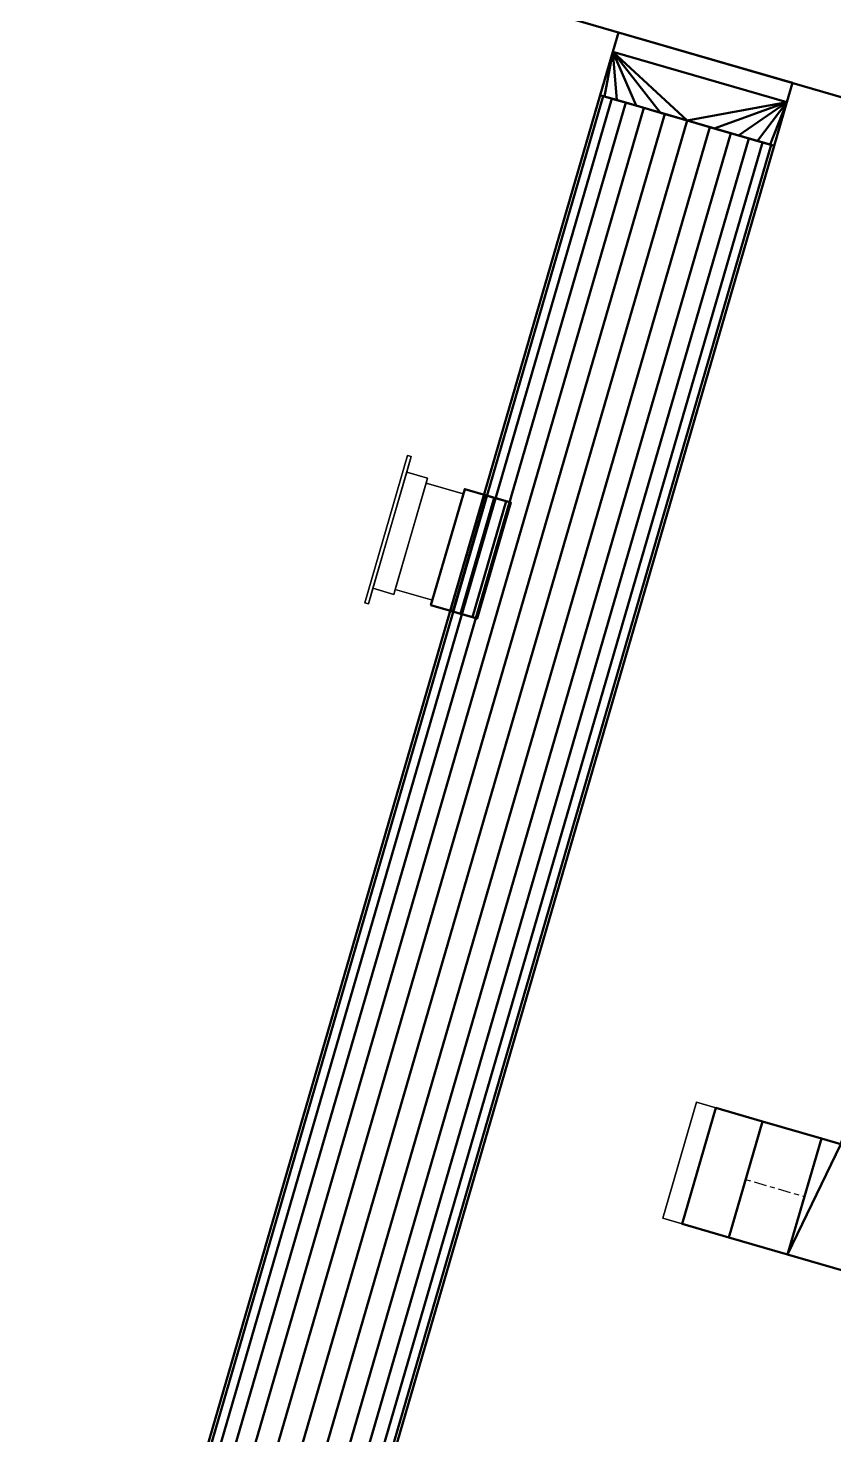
# Model space of a CAD drawing. Header units: inches. Extents: x -1654 to 1344, y -1538 to 36.
# Drawn here: x -111.4 to -71.4, y -802.2 to -732.3 of the extents above; entities that cross this region are included whole.
import ezdxf

# ---------------------------------------------------------------- set-up
doc = ezdxf.new("R2010")
doc.units = ezdxf.units.IN
doc.header["$MEASUREMENT"] = 0
doc.linetypes.add('Center', pattern=[1.25, 0.25, -0.1875, 0.625, -0.1875])
for name, color, linetype, lineweight in [('M-EQPT', 2, 'Continuous', 50), ('M-HVAC-CDFF', 3, 'Continuous', 30), ('M-HVAC-CDFF-RA', 3, 'Continuous', 30), ('M-HVAC-CDFF-SA', 3, 'Continuous', 30), ('M-HVAC-DUCT', 1, 'Center', 30), ('M-HVAC-DUCT-RA', 1, 'Continuous', 50), ('M-HVAC-DUCT-SA', 1, 'Continuous', 50)]:
    doc.layers.add(name, color=color, linetype=linetype, lineweight=lineweight)

# ---------------------------------------------------------------- blocks, each defined once
blk = doc.blocks.new('Rectangular Elbow - Mitered - Standard-853569-_3D_')
at = {"layer": 'M-HVAC-DUCT', "color": 8, "linetype": 'Continuous', "lineweight": 50}
mesh = blk.add_polyface(dxfattribs=at)
corners = [(-4, -3, -2), (-4, 3, -2), (-3, 3, -2), (-3, 4, -2), (3, 4, -2), (3, -3, -2)]
mesh.append_faces([[corners[k] for k in face] for face in [(4, 5, 2, 3)]], dxfattribs={"vtx1": -1, "color": 8})
mesh.append_faces([[corners[k] for k in face] for face in [(0, 1, 2, 5)]], dxfattribs={"vtx2": -1, "color": 8})
mesh = blk.add_polyface(dxfattribs=at)
corners = [(-4, 3, 2), (-4, -3, 2), (3, -3, 2), (3, 4, 2), (-3, 4, 2), (-3, 3, 2)]
mesh.append_faces([[corners[k] for k in face] for face in [(5, 3, 4)]], dxfattribs={"vtx0": -1, "color": 8})
mesh.append_faces([[corners[k] for k in face] for face in [(2, 3, 5, 1)]], dxfattribs={"vtx1": -1, "vtx2": -1, "color": 8})
mesh.append_faces([[corners[k] for k in face] for face in [(5, 0, 1)]], dxfattribs={"vtx2": -1, "color": 8})
mesh = blk.add_polyface(dxfattribs=at)
corners = [(-3, 4, 2), (3, 4, 2), (3, 4, -2), (-3, 4, -2)]
mesh.append_faces([[corners[k] for k in face] for face in [(2, 3, 0, 1)]], dxfattribs={"color": 8})
mesh = blk.add_polyface(dxfattribs=at)
corners = [(-3, 3, -2), (-3, 3, 2), (-3, 4, 2), (-3, 4, -2)]
mesh.append_faces([[corners[k] for k in face] for face in [(0, 1, 2, 3)]], dxfattribs={"color": 8})
mesh = blk.add_polyface(dxfattribs=at)
corners = [(3, -3, 2), (3, -3, -2), (3, 4, -2), (3, 4, 2)]
mesh.append_faces([[corners[k] for k in face] for face in [(0, 1, 2, 3)]], dxfattribs={"color": 8})
mesh = blk.add_polyface(dxfattribs=at)
corners = [(-4, 3, 2), (-4, 3, -2), (-4, -3, -2), (-4, -3, 2)]
mesh.append_faces([[corners[k] for k in face] for face in [(0, 1, 2, 3)]], dxfattribs={"color": 8})
mesh = blk.add_polyface(dxfattribs=at)
corners = [(-4, 3, -2), (-4, 3, 2), (-3, 3, 2), (-3, 3, -2)]
mesh.append_faces([[corners[k] for k in face] for face in [(0, 1, 2, 3)]], dxfattribs={"color": 8})
mesh = blk.add_polyface(dxfattribs=at)
corners = [(-4, -3, 2), (-4, -3, -2), (3, -3, -2), (3, -3, 2)]
mesh.append_faces([[corners[k] for k in face] for face in [(0, 1, 2, 3)]], dxfattribs={"color": 8})
blk = doc.blocks.new('Heat Pump - Horizontal - Water Source - Heat Pump 2 Ton Horizontal-844838-_3D_')
at = {"layer": 'M-EQPT'}
mesh = blk.add_polyface(dxfattribs=at)
corners = [(-7.25, 12.199, 4.5), (-7.25, 12.199, -4.5), (-16.25, 12.199, -4.5), (-16.25, 12.199, 4.5)]
mesh.append_faces([[corners[k] for k in face] for face in [(3, 0, 1, 2)]])
mesh = blk.add_polyface(dxfattribs=at)
corners = [(-16.25, 12.199, -4.5), (-7.25, 12.199, -4.5), (-7.25, 11.199, -4.5), (-16.25, 11.199, -4.5)]
mesh.append_faces([[corners[k] for k in face] for face in [(0, 1, 2, 3)]])
mesh = blk.add_polyface(dxfattribs=at)
corners = [(-16.25, 12.199, 4.5), (-16.25, 12.199, -4.5), (-16.25, 11.199, -4.5), (-16.25, 11.199, 4.5)]
mesh.append_faces([[corners[k] for k in face] for face in [(0, 1, 2, 3)]])
mesh = blk.add_polyface(dxfattribs=at)
corners = [(-7.25, 12.199, 4.5), (-16.25, 12.199, 4.5), (-16.25, 11.199, 4.5), (-7.25, 11.199, 4.5)]
mesh.append_faces([[corners[k] for k in face] for face in [(0, 1, 2, 3)]])
mesh = blk.add_polyface(dxfattribs=at)
corners = [(-7.25, 12.199, -4.5), (-7.25, 12.199, 4.5), (-7.25, 11.199, 4.5), (-7.25, 11.199, -4.5)]
mesh.append_faces([[corners[k] for k in face] for face in [(0, 1, 2, 3)]])
mesh = blk.add_polyface(dxfattribs=at)
corners = [(21.551, -11.199, 8.65), (21.551, 11.199, 8.65), (-21.551, 11.199, 8.65), (-21.551, -11.199, 8.65)]
mesh.append_faces([[corners[k] for k in face] for face in [(2, 3, 0, 1)]])
mesh = blk.add_polyface(dxfattribs=at)
corners = [(21.551, -11.199, -8.65), (-21.551, -11.199, -8.65), (-21.551, 11.199, -8.65), (21.551, 11.199, -8.65)]
mesh.append_faces([[corners[k] for k in face] for face in [(2, 3, 0, 1)]])
mesh = blk.add_polyface(dxfattribs=at)
corners = [(-21.551, 11.199, 8.65), (21.551, 11.199, 8.65), (21.551, 11.199, -8.65), (-21.551, 11.199, -8.65)]
mesh.append_faces([[corners[k] for k in face] for face in [(0, 1, 2, 3)]])
mesh = blk.add_polyface(dxfattribs=at)
corners = [(-7.25, 11.199, 4.5), (-16.25, 11.199, 4.5), (-16.25, 11.199, -4.5), (-7.25, 11.199, -4.5)]
mesh.append_faces([[corners[k] for k in face] for face in [(2, 3, 0, 1)]])
blk = doc.blocks.new('Rectangular to Round Transition - Angle - 60 Degree-915240-_3D_')
at = {"layer": 'M-HVAC-DUCT', "color": 8, "linetype": 'Continuous', "lineweight": 50}
mesh = blk.add_polyface(dxfattribs=at)
corners = [(0, -4.5, 4.5), (0, 4.5, 4.5), (0, 4.5, -4.5), (0, -4.5, -4.5)]
mesh.append_faces([[corners[k] for k in face] for face in [(0, 1, 2, 3)]], dxfattribs={"color": 8})
mesh = blk.add_polyface(dxfattribs=at)
corners = [(0, -4.5, -4.5), (0, 4.5, -4.5), (2.25, 0, -4.5)]
mesh.append_faces([[corners[k] for k in face] for face in [(0, 1, 2)]], dxfattribs={"color": 8})
mesh = blk.add_polyface(dxfattribs=at)
corners = [(2.25, 4.5), (2.25, 4.28, -1.391), (2.25, 3.641, -2.645), (2.25, 2.645, -3.641), (2.25, 1.391, -4.28), (2.25, 0, -4.5), (0, 4.5, -4.5), (0, 4.5, -4.5), (0, 4.5, -4.5), (0, 4.5, -4.5), (0, 4.5, -4.5), (0, 4.5, -4.5), (0, 4.5, -4.5), (0, 4.5, -4.5), (0, 4.5, -4.5), (0, 4.5, -4.5)]
mesh.append_faces([[corners[k] for k in face] for face in [(5, 7, 4), (9, 3, 4), (10, 2, 3), (2, 12, 1), (14, 0, 1)]], dxfattribs={"color": 8})
mesh = blk.add_polyface(dxfattribs=at)
corners = [(0, 4.5, -4.5), (0, 4.5, 4.5), (2.25, 4.5)]
mesh.append_faces([[corners[k] for k in face] for face in [(0, 1, 2)]], dxfattribs={"color": 8})
mesh = blk.add_polyface(dxfattribs=at)
corners = [(2.25, 0, 4.5), (2.25, 1.391, 4.28), (2.25, 2.645, 3.641), (2.25, 3.641, 2.645), (2.25, 4.28, 1.391), (2.25, 4.5), (0, 4.5, 4.5), (0, 4.5, 4.5), (0, 4.5, 4.5), (0, 4.5, 4.5), (0, 4.5, 4.5), (0, 4.5, 4.5), (0, 4.5, 4.5), (0, 4.5, 4.5), (0, 4.5, 4.5), (0, 4.5, 4.5)]
mesh.append_faces([[corners[k] for k in face] for face in [(5, 7, 4), (9, 3, 4), (10, 2, 3), (2, 12, 1), (14, 0, 1)]], dxfattribs={"color": 8})
mesh = blk.add_polyface(dxfattribs=at)
corners = [(0, 4.5, 4.5), (0, -4.5, 4.5), (2.25, 0, 4.5)]
mesh.append_faces([[corners[k] for k in face] for face in [(0, 1, 2)]], dxfattribs={"color": 8})
mesh = blk.add_polyface(dxfattribs=at)
corners = [(2.25, 0, 4.5), (2.25, -1.391, 4.28), (2.25, -2.645, 3.641), (2.25, -3.641, 2.645), (2.25, -4.28, 1.391), (2.25, -4.5), (2.25, -4.28, -1.391), (2.25, -3.641, -2.645), (2.25, -2.645, -3.641), (2.25, -1.391, -4.28), (2.25, 0, -4.5), (2.25, 1.391, -4.28), (2.25, 2.645, -3.641), (2.25, 3.641, -2.645), (2.25, 4.28, -1.391), (2.25, 4.5), (2.25, 4.28, 1.391), (2.25, 3.641, 2.645), (2.25, 2.645, 3.641), (2.25, 1.391, 4.28)]
mesh.append_faces([[corners[k] for k in face] for face in [(9, 1, 8)]], dxfattribs={"vtx0": -1, "vtx1": -1, "color": 8})
mesh.append_faces([[corners[k] for k in face] for face in [(13, 16, 17, 12), (19, 11, 12)]], dxfattribs={"vtx0": -1, "vtx2": -1, "color": 8})
mesh.append_faces([[corners[k] for k in face] for face in [(8, 1, 2, 3), (12, 17, 18, 19)]], dxfattribs={"vtx0": -1, "vtx3": -1, "color": 8})
mesh.append_faces([[corners[k] for k in face] for face in [(0, 1, 9, 10), (3, 4, 7, 8), (19, 0, 10, 11)]], dxfattribs={"vtx1": -1, "vtx3": -1, "color": 8})
mesh.append_faces([[corners[k] for k in face] for face in [(14, 15, 16, 13)]], dxfattribs={"vtx2": -1, "color": 8})
mesh.append_faces([[corners[k] for k in face] for face in [(4, 5, 6, 7)]], dxfattribs={"vtx3": -1, "color": 8})
mesh = blk.add_polyface(dxfattribs=at)
corners = [(2.25, -4.5), (2.25, -4.28, 1.391), (2.25, -3.641, 2.645), (2.25, -2.645, 3.641), (2.25, -1.391, 4.28), (2.25, 0, 4.5), (0, -4.5, 4.5), (0, -4.5, 4.5), (0, -4.5, 4.5), (0, -4.5, 4.5), (0, -4.5, 4.5), (0, -4.5, 4.5), (0, -4.5, 4.5), (0, -4.5, 4.5), (0, -4.5, 4.5), (0, -4.5, 4.5)]
mesh.append_faces([[corners[k] for k in face] for face in [(5, 7, 4), (9, 3, 4), (10, 2, 3), (2, 12, 1), (14, 0, 1)]], dxfattribs={"color": 8})
mesh = blk.add_polyface(dxfattribs=at)
corners = [(2.25, 0, -4.5), (2.25, -1.391, -4.28), (2.25, -2.645, -3.641), (2.25, -3.641, -2.645), (2.25, -4.28, -1.391), (2.25, -4.5), (0, -4.5, -4.5), (0, -4.5, -4.5), (0, -4.5, -4.5), (0, -4.5, -4.5), (0, -4.5, -4.5), (0, -4.5, -4.5), (0, -4.5, -4.5), (0, -4.5, -4.5), (0, -4.5, -4.5), (0, -4.5, -4.5)]
mesh.append_faces([[corners[k] for k in face] for face in [(5, 7, 4), (9, 3, 4), (10, 2, 3), (2, 12, 1), (14, 0, 1)]], dxfattribs={"color": 8})
mesh = blk.add_polyface(dxfattribs=at)
corners = [(0, -4.5, 4.5), (0, -4.5, -4.5), (2.25, -4.5)]
mesh.append_faces([[corners[k] for k in face] for face in [(0, 1, 2)]], dxfattribs={"color": 8})
blk = doc.blocks.new('Supply Diffuser - Sidewall - 6 x 6-950883-_3D_')
at = {"layer": 'M-HVAC-CDFF'}
mesh = blk.add_polyface(dxfattribs=at)
corners = [(-2.75, 3, 2.75), (2.75, 3, 2.75), (2.75, 3, -2.75), (-2.75, 3, -2.75)]
mesh.append_faces([[corners[k] for k in face] for face in [(1, 2, 3, 0)]])
mesh = blk.add_polyface(dxfattribs=at)
corners = [(-2.75, 3, 2.75), (-2.75, 3, -2.75), (-2.75, 1.078125, -2.75), (-2.75, 1.078125, 2.75)]
mesh.append_faces([[corners[k] for k in face] for face in [(2, 3, 0, 1)]])
mesh = blk.add_polyface(dxfattribs=at)
corners = [(-2.75, 3, -2.75), (2.75, 3, -2.75), (2.75, 1.078125, -2.75), (-2.75, 1.078125, -2.75)]
mesh.append_faces([[corners[k] for k in face] for face in [(1, 2, 3, 0)]])
mesh = blk.add_polyface(dxfattribs=at)
corners = [(2.75, 3, 2.75), (-2.75, 3, 2.75), (-2.75, 1.078125, 2.75), (2.75, 1.078125, 2.75)]
mesh.append_faces([[corners[k] for k in face] for face in [(1, 2, 3, 0)]])
mesh = blk.add_polyface(dxfattribs=at)
corners = [(2.75, 3, -2.75), (2.75, 3, 2.75), (2.75, 1.078125, 2.75), (2.75, 1.078125, -2.75)]
mesh.append_faces([[corners[k] for k in face] for face in [(2, 3, 0, 1)]])
mesh = blk.add_polyface(dxfattribs=at)
corners = [(-3, 1.078125, 3), (3, 1.078125, 3), (3, 1.078125, -3), (-3, 1.078125, -3), (-2.75, 1.078125, 2.75), (-2.75, 1.078125, -2.75), (2.75, 1.078125, -2.75), (2.75, 1.078125, 2.75)]
mesh.append_faces([[corners[k] for k in face] for face in [(3, 5, 6, 2), (2, 6, 7, 1)]], dxfattribs={"vtx0": -1, "vtx2": -1})
mesh.append_faces([[corners[k] for k in face] for face in [(4, 5, 3, 0), (7, 4, 0, 1)]], dxfattribs={"vtx1": -1, "vtx3": -1})
mesh = blk.add_polyface(dxfattribs=at)
corners = [(-3, 1.078125, 3), (-3, 1.078125, -3), (-3, 0, -3), (-3, 0, 3)]
mesh.append_faces([[corners[k] for k in face] for face in [(2, 3, 0, 1)]])
mesh = blk.add_polyface(dxfattribs=at)
corners = [(-3, 1.078125, -3), (3, 1.078125, -3), (3, 0, -3), (-3, 0, -3)]
mesh.append_faces([[corners[k] for k in face] for face in [(2, 3, 0, 1)]])
mesh = blk.add_polyface(dxfattribs=at)
corners = [(3, 1.078125, 3), (-3, 1.078125, 3), (-3, 0, 3), (3, 0, 3)]
mesh.append_faces([[corners[k] for k in face] for face in [(2, 3, 0, 1)]])
mesh = blk.add_polyface(dxfattribs=at)
corners = [(3, 1.078125, -3), (3, 1.078125, 3), (3, 0, 3), (3, 0, -3)]
mesh.append_faces([[corners[k] for k in face] for face in [(2, 3, 0, 1)]])
mesh = blk.add_polyface(dxfattribs=at)
corners = [(3.8125, 0, 3.8125), (3.8125, 0, -3.8125), (-3.8125, 0, -3.8125), (-3.8125, 0, 3.8125), (-3, 0, 3), (-3, 0, -3), (3, 0, -3), (3, 0, 3)]
mesh.append_faces([[corners[k] for k in face] for face in [(3, 4, 5, 2), (2, 5, 6, 1)]], dxfattribs={"vtx0": -1, "vtx2": -1})
mesh.append_faces([[corners[k] for k in face] for face in [(7, 4, 3, 0), (6, 7, 0, 1)]], dxfattribs={"vtx1": -1, "vtx3": -1})
mesh = blk.add_polyface(dxfattribs=at)
corners = [(-3.8125, -0.1875, 3.8125), (3.8125, -0.1875, 3.8125), (3.8125, 0, 3.8125), (-3.8125, 0, 3.8125)]
mesh.append_faces([[corners[k] for k in face] for face in [(0, 1, 2, 3)]])
mesh = blk.add_polyface(dxfattribs=at)
corners = [(-3.8125, -0.1875, -3.8125), (-3.8125, -0.1875, 3.8125), (-3.8125, 0, 3.8125), (-3.8125, 0, -3.8125)]
mesh.append_faces([[corners[k] for k in face] for face in [(0, 1, 2, 3)]])
mesh = blk.add_polyface(dxfattribs=at)
corners = [(3.8125, -0.1875, -3.8125), (-3.8125, -0.1875, -3.8125), (-3.8125, 0, -3.8125), (3.8125, 0, -3.8125)]
mesh.append_faces([[corners[k] for k in face] for face in [(0, 1, 2, 3)]])
mesh = blk.add_polyface(dxfattribs=at)
corners = [(3.8125, -0.1875, 3.8125), (-3.8125, -0.1875, 3.8125), (-3.8125, -0.1875, -3.8125), (3.8125, -0.1875, -3.8125)]
mesh.append_faces([[corners[k] for k in face] for face in [(2, 3, 0, 1)]])
mesh = blk.add_polyface(dxfattribs=at)
corners = [(3.8125, -0.1875, 3.8125), (3.8125, -0.1875, -3.8125), (3.8125, 0, -3.8125), (3.8125, 0, 3.8125)]
mesh.append_faces([[corners[k] for k in face] for face in [(0, 1, 2, 3)]])
blk = doc.blocks.new('Rectangular Takeoff - Standard-915421-_3D_')
at = {"layer": 'M-HVAC-DUCT', "color": 8, "linetype": 'Continuous', "lineweight": 50}
mesh = blk.add_polyface(dxfattribs=at)
corners = [(-1.386, -3, 3), (-1.386, 3, 3), (-1.386, 3, -3), (-1.386, -3, -3)]
mesh.append_faces([[corners[k] for k in face] for face in [(2, 3, 0, 1)]], dxfattribs={"color": 8})
mesh = blk.add_polyface(dxfattribs=at)
corners = [(-1.386, 3, -3), (1, 3, -3), (1, -3, -3), (-1.386, -3, -3)]
mesh.append_faces([[corners[k] for k in face] for face in [(3, 0, 1, 2)]], dxfattribs={"color": 8})
mesh = blk.add_polyface(dxfattribs=at)
corners = [(-1.386, 3, 3), (1, 3, 3), (1, 3, -3), (-1.386, 3, -3)]
mesh.append_faces([[corners[k] for k in face] for face in [(2, 3, 0, 1)]], dxfattribs={"color": 8})
mesh = blk.add_polyface(dxfattribs=at)
corners = [(1, -3, 3), (1, 3, 3), (-1.386, 3, 3), (-1.386, -3, 3)]
mesh.append_faces([[corners[k] for k in face] for face in [(1, 2, 3, 0)]], dxfattribs={"color": 8})
mesh = blk.add_polyface(dxfattribs=at)
corners = [(1, -3, 3), (1, -3, -3), (1, 3, -3), (1, 3, 3)]
mesh.append_faces([[corners[k] for k in face] for face in [(3, 0, 1, 2)]], dxfattribs={"color": 8})
mesh = blk.add_polyface(dxfattribs=at)
corners = [(-1.386, -3, -3), (1, -3, -3), (1, -3, 3), (-1.386, -3, 3)]
mesh.append_faces([[corners[k] for k in face] for face in [(3, 0, 1, 2)]], dxfattribs={"color": 8})
blk = doc.blocks.new('Face Thin Mount Return Diffuser - Return Air - Non-Hosted - 6x6 Face-937832-_3D_')
at = {"layer": 'M-HVAC-CDFF'}
mesh = blk.add_polyface(dxfattribs=at)
corners = [(3, 3, 1), (-3, 3, 1), (-3, -3, 1), (3, -3, 1)]
mesh.append_faces([[corners[k] for k in face] for face in [(3, 0, 1, 2)]])
mesh = blk.add_polyface(dxfattribs=at)
corners = [(3, 3), (3, -3), (-3, -3), (-3, 3)]
mesh.append_faces([[corners[k] for k in face] for face in [(0, 1, 2, 3)]])
mesh = blk.add_polyface(dxfattribs=at)
corners = [(3, 3), (-3, 3), (-3, 3, 1), (3, 3, 1)]
mesh.append_faces([[corners[k] for k in face] for face in [(2, 3, 0, 1)]])
mesh = blk.add_polyface(dxfattribs=at)
corners = [(-3, 3), (-3, -3), (-3, -3, 1), (-3, 3, 1)]
mesh.append_faces([[corners[k] for k in face] for face in [(2, 3, 0, 1)]])
mesh = blk.add_polyface(dxfattribs=at)
corners = [(3, -3), (3, 3), (3, 3, 1), (3, -3, 1)]
mesh.append_faces([[corners[k] for k in face] for face in [(2, 3, 0, 1)]])
mesh = blk.add_polyface(dxfattribs=at)
corners = [(-3, -3), (3, -3), (3, -3, 1), (-3, -3, 1)]
mesh.append_faces([[corners[k] for k in face] for face in [(2, 3, 0, 1)]])
blk = doc.blocks.new('Rectangular Transition - Angle - 45 Degree-939640-_3D_')
at = {"layer": 'M-HVAC-DUCT', "color": 8, "linetype": 'Continuous', "lineweight": 50}
mesh = blk.add_polyface(dxfattribs=at)
corners = [(0, -3, 3), (0, 3, 3), (0, 3, -3), (0, -3, -3)]
mesh.append_faces([[corners[k] for k in face] for face in [(0, 1, 2, 3)]], dxfattribs={"color": 8})
mesh = blk.add_polyface(dxfattribs=at)
corners = [(0, -3, -3), (0, 3, -3), (2.414, 3, -2), (2.414, -3, -2)]
mesh.append_faces([[corners[k] for k in face] for face in [(3, 0, 1, 2)]], dxfattribs={"color": 8})
mesh = blk.add_polyface(dxfattribs=at)
corners = [(0, 3, -3), (0, 3, 3), (2.414, 3, 2), (2.414, 3, -2)]
mesh.append_faces([[corners[k] for k in face] for face in [(3, 0, 1, 2)]], dxfattribs={"color": 8})
mesh = blk.add_polyface(dxfattribs=at)
corners = [(0, 3, 3), (0, -3, 3), (2.414, -3, 2), (2.414, 3, 2)]
mesh.append_faces([[corners[k] for k in face] for face in [(2, 3, 0, 1)]], dxfattribs={"color": 8})
mesh = blk.add_polyface(dxfattribs=at)
corners = [(2.414, -3, 2), (2.414, -3, -2), (2.414, 3, -2), (2.414, 3, 2)]
mesh.append_faces([[corners[k] for k in face] for face in [(3, 0, 1, 2)]], dxfattribs={"color": 8})
mesh = blk.add_polyface(dxfattribs=at)
corners = [(0, -3, 3), (0, -3, -3), (2.414, -3, -2), (2.414, -3, 2)]
mesh.append_faces([[corners[k] for k in face] for face in [(2, 3, 0, 1)]], dxfattribs={"color": 8})

msp = doc.modelspace()

# ---------------------------------------------------------------- linework, layer by layer
at = {"layer": 'M-HVAC-DUCT', "color": 5}
msp.add_line((-78.661, -736.894, 1332), (-107.066, -834.599, 1332), dxfattribs=at)
msp.add_line((-78.661, -736.894, 1332), (-107.066, -834.599, 1332), dxfattribs=at)
at = {"layer": 'M-HVAC-DUCT'}
msp.add_line((-75.765, -789.485, 1314), (-72.838, -790.336, 1314), dxfattribs=at)

# ---------------------------------------------------------------- block references
at = {"layer": 'M-EQPT', "rotation": 163.7901312840834}
msp.add_blockref('Heat Pump - Horizontal - Water Source - Heat Pump 2 Ton Horizontal-844838-_3D_', (-85.911, -719.739, 1332), dxfattribs=at)
at = {"layer": 'M-HVAC-CDFF-RA', "extrusion": (0.960246, -0.279157, 0)}
msp.add_blockref('Face Thin Mount Return Diffuser - Return Air - Non-Hosted - 6x6 Face-937832-_3D_', (-779.25, 1314, 144.223), dxfattribs=at)
at = {"layer": 'M-HVAC-CDFF-SA', "rotation": 253.7901312840834}
msp.add_blockref('Supply Diffuser - Sidewall - 6 x 6-950883-_3D_', (-93.429, -757.244, 1332), dxfattribs=at)
at = {"layer": 'M-HVAC-DUCT-RA', "color": 8, "rotation": 343.7901312840834}
for name, p in [('Rectangular Transition - Angle - 45 Degree-939640-_3D_', (-78.083, -788.811, 1314)), ('Rectangular Elbow - Mitered - Standard-853569-_3D_', (-68.997, -791.453, 1314))]:
    msp.add_blockref(name, p, dxfattribs=at)
at = {"layer": 'M-HVAC-DUCT-SA', "color": 8, "rotation": 253.7901312840834}
msp.add_blockref('Rectangular to Round Transition - Angle - 60 Degree-915240-_3D_', (-78.033, -734.734, 1332), dxfattribs=at)
at = {"layer": 'M-HVAC-DUCT-SA', "color": 8, "extrusion": (0, 0, -1), "rotation": 16.20986871591659}
msp.add_blockref('Rectangular Takeoff - Standard-915421-_3D_', (89.588, -758.36, -1332), dxfattribs=at)

# ---------------------------------------------------------------- meshes
at = {"layer": 'M-HVAC-DUCT-RA', "color": 8}
mesh = msp.add_polyface(dxfattribs=at)
corners = [(-74.928, -786.605, 1312), (-76.603, -792.366, 1312), (-76.603, -792.366, 1316), (-74.928, -786.605, 1316)]
mesh.append_faces([[corners[k] for k in face] for face in [(0, 1, 2, 3)]], dxfattribs={"color": 8})
mesh = msp.add_polyface(dxfattribs=at)
corners = [(-76.603, -792.366, 1312), (-74.928, -786.605, 1312), (-72.001, -787.455, 1312), (-73.676, -793.217, 1312)]
mesh.append_faces([[corners[k] for k in face] for face in [(0, 1, 2, 3)]], dxfattribs={"color": 8})
mesh = msp.add_polyface(dxfattribs=at)
corners = [(-74.928, -786.605, 1316), (-76.603, -792.366, 1316), (-73.676, -793.217, 1316), (-72.001, -787.455, 1316)]
mesh.append_faces([[corners[k] for k in face] for face in [(3, 0, 1, 2)]], dxfattribs={"color": 8})
mesh = msp.add_polyface(dxfattribs=at)
corners = [(-74.928, -786.605, 1312), (-74.928, -786.605, 1316), (-72.001, -787.455, 1316), (-72.001, -787.455, 1312)]
mesh.append_faces([[corners[k] for k in face] for face in [(0, 1, 2, 3)]], dxfattribs={"color": 8})
mesh = msp.add_polyface(dxfattribs=at)
corners = [(-72.001, -787.455, 1312), (-72.001, -787.455, 1316), (-73.676, -793.217, 1316), (-73.676, -793.217, 1312)]
mesh.append_faces([[corners[k] for k in face] for face in [(2, 3, 0, 1)]], dxfattribs={"color": 8})
mesh = msp.add_polyface(dxfattribs=at)
corners = [(-76.603, -792.366, 1316), (-76.603, -792.366, 1312), (-73.676, -793.217, 1312), (-73.676, -793.217, 1316)]
mesh.append_faces([[corners[k] for k in face] for face in [(0, 1, 2, 3)]], dxfattribs={"color": 8})
at = {"layer": 'M-HVAC-DUCT-SA', "color": 8}
mesh = msp.add_polyface(dxfattribs=at)
corners = [(-78.661, -736.894, 1336.5), (-79.78, -736.569, 1336.347), (-80.822, -736.266, 1335.897), (-81.717, -736.006, 1335.182), (-82.404, -735.806, 1334.25), (-82.835, -735.681, 1333.165), (-82.983, -735.638, 1332), (-111.387, -833.343, 1332), (-111.239, -833.386, 1333.165), (-110.808, -833.511, 1334.25), (-110.121, -833.711, 1335.182), (-109.226, -833.971, 1335.897), (-108.184, -834.274, 1336.347), (-107.066, -834.599, 1336.5)]
mesh.append_faces([[corners[k] for k in face] for face in [(8, 9, 4, 5), (3, 4, 9, 10), (11, 12, 1, 2), (2, 3, 10, 11)]], dxfattribs={"vtx1": -1, "vtx3": -1, "color": 8})
mesh.append_faces([[corners[k] for k in face] for face in [(6, 7, 8, 5)]], dxfattribs={"vtx2": -1, "color": 8})
mesh.append_faces([[corners[k] for k in face] for face in [(12, 13, 0, 1)]], dxfattribs={"vtx3": -1, "color": 8})
mesh = msp.add_polyface(dxfattribs=at)
corners = [(-82.983, -735.638, 1332), (-82.835, -735.681, 1330.835), (-82.404, -735.806, 1329.75), (-81.717, -736.006, 1328.818), (-80.822, -736.266, 1328.103), (-79.78, -736.569, 1327.653), (-78.661, -736.894, 1327.5), (-107.066, -834.599, 1327.5), (-108.184, -834.274, 1327.653), (-109.226, -833.971, 1328.103), (-110.121, -833.711, 1328.818), (-110.808, -833.511, 1329.75), (-111.239, -833.386, 1330.835), (-111.387, -833.343, 1332)]
mesh.append_faces([[corners[k] for k in face] for face in [(7, 8, 5, 6)]], dxfattribs={"vtx1": -1, "color": 8})
mesh.append_faces([[corners[k] for k in face] for face in [(8, 9, 4, 5), (3, 4, 9, 10), (11, 12, 1, 2), (2, 3, 10, 11)]], dxfattribs={"vtx1": -1, "vtx3": -1, "color": 8})
mesh.append_faces([[corners[k] for k in face] for face in [(12, 13, 0, 1)]], dxfattribs={"vtx3": -1, "color": 8})
mesh = msp.add_polyface(dxfattribs=at)
corners = [(-82.983, -735.638, 1332), (-82.835, -735.681, 1333.165), (-82.404, -735.806, 1334.25), (-81.717, -736.006, 1335.182), (-80.822, -736.266, 1335.897), (-79.78, -736.569, 1336.347), (-78.661, -736.894, 1336.5), (-77.543, -737.219, 1336.347), (-76.501, -737.522, 1335.897), (-75.606, -737.783, 1335.182), (-74.919, -737.982, 1334.25), (-74.488, -738.108, 1333.165), (-74.34, -738.15, 1332), (-74.488, -738.108, 1330.835), (-74.919, -737.982, 1329.75), (-75.606, -737.783, 1328.818), (-76.501, -737.522, 1328.103), (-77.543, -737.219, 1327.653), (-78.661, -736.894, 1327.5), (-79.78, -736.569, 1327.653), (-80.822, -736.266, 1328.103), (-81.717, -736.006, 1328.818), (-82.404, -735.806, 1329.75), (-82.835, -735.681, 1330.835)]
mesh.append_faces([[corners[k] for k in face] for face in [(16, 13, 14, 15)]], dxfattribs={"vtx0": -1, "color": 8})
mesh.append_faces([[corners[k] for k in face] for face in [(1, 4, 23, 0)]], dxfattribs={"vtx0": -1, "vtx1": -1, "color": 8})
mesh.append_faces([[corners[k] for k in face] for face in [(23, 4, 20)]], dxfattribs={"vtx0": -1, "vtx1": -1, "vtx2": -1, "color": 8})
mesh.append_faces([[corners[k] for k in face] for face in [(20, 4, 16, 17)]], dxfattribs={"vtx0": -1, "vtx1": -1, "vtx3": -1, "color": 8})
mesh.append_faces([[corners[k] for k in face] for face in [(7, 12, 13, 16)]], dxfattribs={"vtx0": -1, "vtx2": -1, "vtx3": -1, "color": 8})
mesh.append_faces([[corners[k] for k in face] for face in [(22, 23, 20, 21), (19, 20, 17, 18)]], dxfattribs={"vtx1": -1, "color": 8})
mesh.append_faces([[corners[k] for k in face] for face in [(4, 5, 7, 16)]], dxfattribs={"vtx1": -1, "vtx2": -1, "vtx3": -1, "color": 8})
mesh.append_faces([[corners[k] for k in face] for face in [(2, 3, 4, 1), (5, 6, 7)]], dxfattribs={"vtx2": -1, "color": 8})
mesh.append_faces([[corners[k] for k in face] for face in [(10, 11, 12, 7)]], dxfattribs={"vtx2": -1, "vtx3": -1, "color": 8})
mesh.append_faces([[corners[k] for k in face] for face in [(7, 8, 9, 10)]], dxfattribs={"vtx3": -1, "color": 8})
mesh = msp.add_polyface(dxfattribs=at)
corners = [(-74.34, -738.15, 1332), (-74.488, -738.108, 1333.165), (-74.919, -737.982, 1334.25), (-75.606, -737.783, 1335.182), (-76.501, -737.522, 1335.897), (-77.543, -737.219, 1336.347), (-78.661, -736.894, 1336.5), (-107.066, -834.599, 1336.5), (-105.947, -834.924, 1336.347), (-104.905, -835.227, 1335.897), (-104.01, -835.488, 1335.182), (-103.323, -835.687, 1334.25), (-102.892, -835.813, 1333.165), (-102.744, -835.855, 1332)]
mesh.append_faces([[corners[k] for k in face] for face in [(7, 8, 5, 6)]], dxfattribs={"vtx1": -1, "color": 8})
mesh.append_faces([[corners[k] for k in face] for face in [(8, 9, 4, 5), (3, 4, 9, 10), (11, 12, 1, 2), (2, 3, 10, 11)]], dxfattribs={"vtx1": -1, "vtx3": -1, "color": 8})
mesh.append_faces([[corners[k] for k in face] for face in [(12, 13, 0, 1)]], dxfattribs={"vtx3": -1, "color": 8})
mesh = msp.add_polyface(dxfattribs=at)
corners = [(-78.661, -736.894, 1327.5), (-77.543, -737.219, 1327.653), (-76.501, -737.522, 1328.103), (-75.606, -737.783, 1328.818), (-74.919, -737.982, 1329.75), (-74.488, -738.108, 1330.835), (-74.34, -738.15, 1332), (-102.744, -835.855, 1332), (-102.892, -835.813, 1330.835), (-103.323, -835.687, 1329.75), (-104.01, -835.488, 1328.818), (-104.905, -835.227, 1328.103), (-105.947, -834.924, 1327.653), (-107.066, -834.599, 1327.5)]
mesh.append_faces([[corners[k] for k in face] for face in [(7, 8, 5, 6)]], dxfattribs={"vtx1": -1, "color": 8})
mesh.append_faces([[corners[k] for k in face] for face in [(8, 9, 4, 5), (3, 4, 9, 10), (11, 12, 1, 2), (2, 3, 10, 11)]], dxfattribs={"vtx1": -1, "vtx3": -1, "color": 8})
mesh.append_faces([[corners[k] for k in face] for face in [(12, 13, 0, 1)]], dxfattribs={"vtx3": -1, "color": 8})
mesh = msp.add_polyface(dxfattribs=at)
corners = [(-88.751, -755.479, 1332), (-90.426, -761.241, 1332), (-90.298, -761.278, 1333.084), (-89.924, -761.387, 1334.104), (-89.325, -761.561, 1335), (-87.65, -755.799, 1335), (-88.249, -755.625, 1334.104), (-88.623, -755.516, 1333.084)]
mesh.append_faces([[corners[k] for k in face] for face in [(6, 7, 2, 3)]], dxfattribs={"vtx1": -1, "vtx3": -1, "color": 8})
mesh.append_faces([[corners[k] for k in face] for face in [(0, 1, 2, 7)]], dxfattribs={"vtx2": -1, "color": 8})
mesh.append_faces([[corners[k] for k in face] for face in [(3, 4, 5, 6)]], dxfattribs={"vtx3": -1, "color": 8})
mesh = msp.add_polyface(dxfattribs=at)
corners = [(-90.426, -761.241, 1332), (-88.751, -755.479, 1332), (-88.623, -755.516, 1330.916), (-88.249, -755.625, 1329.896), (-87.65, -755.799, 1329), (-89.325, -761.561, 1329), (-89.924, -761.387, 1329.896), (-90.298, -761.278, 1330.916)]
mesh.append_faces([[corners[k] for k in face] for face in [(5, 6, 3, 4)]], dxfattribs={"vtx1": -1, "color": 8})
mesh.append_faces([[corners[k] for k in face] for face in [(2, 3, 6, 7)]], dxfattribs={"vtx1": -1, "vtx3": -1, "color": 8})
mesh.append_faces([[corners[k] for k in face] for face in [(7, 0, 1, 2)]], dxfattribs={"vtx3": -1, "color": 8})
mesh = msp.add_polyface(dxfattribs=at)
corners = [(-89.095, -761.628, 1335), (-87.42, -755.866, 1335), (-87.65, -755.799, 1335), (-89.325, -761.561, 1335)]
mesh.append_faces([[corners[k] for k in face] for face in [(0, 1, 2, 3)]], dxfattribs={"color": 8})
mesh = msp.add_polyface(dxfattribs=at)
corners = [(-87.42, -755.866, 1329), (-89.095, -761.628, 1329), (-89.325, -761.561, 1329), (-87.65, -755.799, 1329)]
mesh.append_faces([[corners[k] for k in face] for face in [(3, 0, 1, 2)]], dxfattribs={"color": 8})
mesh = msp.add_polyface(dxfattribs=at)
corners = [(-89.095, -761.628, 1329), (-87.42, -755.866, 1329), (-87.42, -755.866, 1335), (-89.095, -761.628, 1335)]
mesh.append_faces([[corners[k] for k in face] for face in [(2, 3, 0, 1)]], dxfattribs={"color": 8})
mesh = msp.add_polyface(dxfattribs=at)
corners = [(-87.42, -755.866, 1335), (-87.42, -755.866, 1329), (-87.65, -755.799, 1329), (-88.249, -755.625, 1329.896), (-88.623, -755.516, 1330.916), (-88.751, -755.479, 1332), (-88.623, -755.516, 1333.084), (-88.249, -755.625, 1334.104), (-87.65, -755.799, 1335)]
mesh.append_faces([[corners[k] for k in face] for face in [(4, 5, 1)]], dxfattribs={"vtx1": -1, "vtx2": -1, "color": 8})
mesh.append_faces([[corners[k] for k in face] for face in [(0, 1, 5, 6)]], dxfattribs={"vtx1": -1, "vtx3": -1, "color": 8})
mesh.append_faces([[corners[k] for k in face] for face in [(7, 8, 0, 6)]], dxfattribs={"vtx2": -1, "color": 8})
mesh.append_faces([[corners[k] for k in face] for face in [(1, 2, 3, 4)]], dxfattribs={"vtx3": -1, "color": 8})
mesh = msp.add_polyface(dxfattribs=at)
corners = [(-89.095, -761.628, 1329), (-89.095, -761.628, 1335), (-89.325, -761.561, 1335), (-89.924, -761.387, 1334.104), (-90.298, -761.278, 1333.084), (-90.426, -761.241, 1332), (-90.298, -761.278, 1330.916), (-89.924, -761.387, 1329.896), (-89.325, -761.561, 1329)]
mesh.append_faces([[corners[k] for k in face] for face in [(4, 5, 1)]], dxfattribs={"vtx1": -1, "vtx2": -1, "color": 8})
mesh.append_faces([[corners[k] for k in face] for face in [(0, 1, 5, 6)]], dxfattribs={"vtx1": -1, "vtx3": -1, "color": 8})
mesh.append_faces([[corners[k] for k in face] for face in [(7, 8, 0, 6)]], dxfattribs={"vtx2": -1, "color": 8})
mesh.append_faces([[corners[k] for k in face] for face in [(1, 2, 3, 4)]], dxfattribs={"vtx3": -1, "color": 8})

doc.saveas('drawing.dxf')
